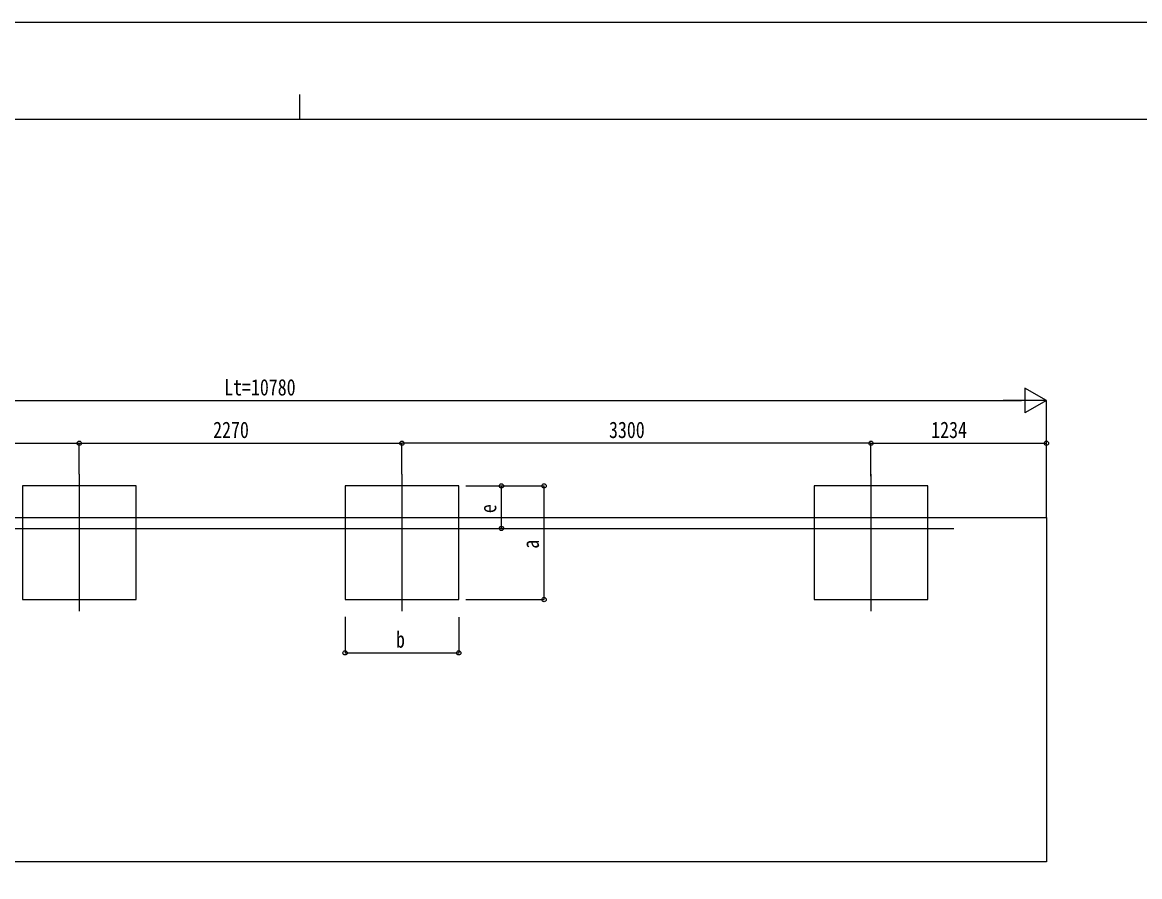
# Model space of a CAD drawing. Units: millimetres, scale not verified. Extents: x -14718 to 14718, y -10395 to 10395.
# Drawn here: x -1968 to 5893, y 4386 to 10395 of the extents above; entities that cross this region are included whole.
import ezdxf
from ezdxf.enums import TextEntityAlignment as Align

# ---------------------------------------------------------------- set-up
doc = ezdxf.new("R2010")
doc.units = ezdxf.units.MM
doc.header["$LTSCALE"] = 40
for name, color, linetype in [('0-3_YKK_12', 2, 'Continuous'), ('0-5_YKK_A1', 4, 'Continuous'), ('0-6_YKK_D', 6, 'Continuous'), ('0-7_YKK_ZWAK', 7, 'Continuous')]:
    doc.layers.add(name, color=color, linetype=linetype)
doc.styles.add('ＭＳ ゴシック', font='')
doc.styles.get('ＭＳ ゴシック').set_extended_font_data('MS Gothic')

msp = doc.modelspace()

# ---------------------------------------------------------------- linework, layer by layer
at = {"layer": '0-3_YKK_12'}
for p, q in [((-1567.43, 7215.91), (-1567.43, 6253.38)), ((702.57, 7215.91), (702.57, 6253.38)), ((4002.57, 7215.91), (4002.57, 6253.38)), ((-5026.1, 6834.65), (4585.53, 6834.65))]:
    msp.add_line(p, q, dxfattribs=at)
at = {"layer": '0-5_YKK_A1'}
for p, q in [((-5543.43, 6912.45), (5236.57, 6912.96)), ((5236.57, 6912.96), (5236.57, 4490.96)), ((5236.57, 4490.96), (-5543.43, 4490.45))]:
    msp.add_line(p, q, dxfattribs=at)
for points in [[(-1967.43, 6334.65), (-1167.43, 6334.65), (-1167.43, 7134.65), (-1967.43, 7134.65)], [(302.57, 6334.65), (1102.57, 6334.65), (1102.57, 7134.65), (302.57, 7134.65)], [(3602.57, 6334.65), (4402.57, 6334.65), (4402.57, 7134.65), (3602.57, 7134.65)]]:
    msp.add_lwpolyline(points, close=True, dxfattribs=at)
at = {"layer": '0-6_YKK_D'}
for p, q in [((5236.57, 7734.65), (5085.01, 7822.15)), ((5085.01, 7822.15), (5085.01, 7647.15)), ((-5368.43, 7734.65), (5061.57, 7734.65)), ((5236.57, 7734.65), (4933.46, 7734.65)), ((5236.57, 7734.65), (5085.01, 7647.15)), ((5236.57, 6913.96), (5236.57, 7735.65)), ((-4467.43, 7434.65), (-1567.43, 7434.65)), ((-1567.43, 7216.91), (-1567.43, 7435.65)), ((-1567.43, 7216.91), (-1567.43, 7435.65)), ((-1567.43, 7434.65), (702.57, 7434.65)), ((702.57, 7216.91), (702.57, 7435.65)), ((702.57, 7216.91), (702.57, 7435.65)), ((4002.57, 7434.65), (702.57, 7434.65)), ((4002.57, 7202.95), (4002.57, 7435.65)), ((4002.57, 7202.95), (4002.57, 7435.65)), ((4002.57, 7434.65), (5236.57, 7434.65)), ((5236.57, 6913.96), (5236.57, 7435.65)), ((1152.57, 7134.65), (1703.57, 7134.65)), ((1153.57, 7134.65), (1403.57, 7134.65)), ((1402.57, 6834.65), (1402.57, 7134.65)), ((1702.57, 6334.65), (1702.57, 7134.65)), ((1152.57, 6334.65), (1703.57, 6334.65)), ((302.57, 6212.56), (302.57, 5958.65)), ((1102.57, 6210.63), (1102.57, 5958.65)), ((302.57, 5959.65), (1102.57, 5959.65))]:
    msp.add_line(p, q, dxfattribs=at)
for centre in [(-1567.43, 7434.65), (-1567.43, 7434.65), (702.57, 7434.65), (702.57, 7434.65), (4002.57, 7434.65), (4002.57, 7434.65), (5236.57, 7434.65), (1402.57, 7134.65), (1702.57, 7134.65), (1402.57, 6834.65), (1702.57, 6334.65), (302.57, 5959.65), (1102.57, 5959.65)]:
    msp.add_circle(centre, 14.88, dxfattribs=at)
at = {"layer": '0-7_YKK_ZWAK'}
for p, q in [((-17.43, 9887.5), (-17.43, 9712.5)), ((13632.57, 9712.5), (-13667.43, 9712.5))]:
    msp.add_line(p, q, dxfattribs=at)
msp.add_lwpolyline([(-14717.5, -10395), (14717.5, -10395), (14717.5, 10395), (-14717.5, 10395)], close=True, dxfattribs=at)

# ---------------------------------------------------------------- texts
at = {"layer": '0-6_YKK_D', "style": 'ＭＳ ゴシック', "width": 0.8}
for s, p in [('Lt=10780', (-548.23, 7735.65)), ('2270', (-625.63, 7436.31)), ('3300', (2159.37, 7436.31)), ('1234', (4426.37, 7436.31)), ('b', (660.57, 5961.31))]:
    msp.add_text(s, height=115.5, dxfattribs=at).set_placement(p, align=Align.BOTTOM_LEFT)
for s, p in [('e', (1400.9, 6942.65)), ('a', (1700.9, 6692.65))]:
    msp.add_text(s, height=115.5, rotation=90, dxfattribs=at).set_placement(p, align=Align.BOTTOM_LEFT)

doc.saveas('drawing.dxf')
